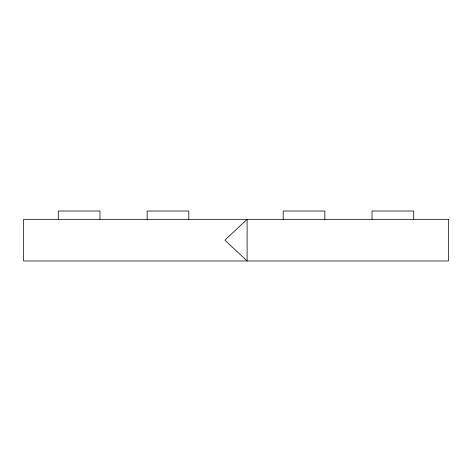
<?xml version="1.0" encoding="UTF-8"?>
<svg xmlns="http://www.w3.org/2000/svg" width="472" height="472" viewBox="0 0 472 472"><rect width="100%" height="100%" fill="white"/><g stroke="black" fill="none" stroke-linecap="round" stroke-linejoin="round"><path stroke-width="0.71" d="M413.696 219.338L413.696 211.013L372.048 211.013L372.048 219.338M324.848 219.338L324.848 211.013L283.2 211.013L283.2 219.338M188.8 219.338L188.8 211.013L147.152 211.013L147.152 219.338M99.952 219.338L99.952 211.013L58.304 211.013L58.304 219.338M247.104 219.338L224.896 240.165L247.104 260.986L247.104 219.338M448.4 219.338L23.6 219.338L23.6 260.986L448.4 260.986L448.4 219.338"/></g></svg>
